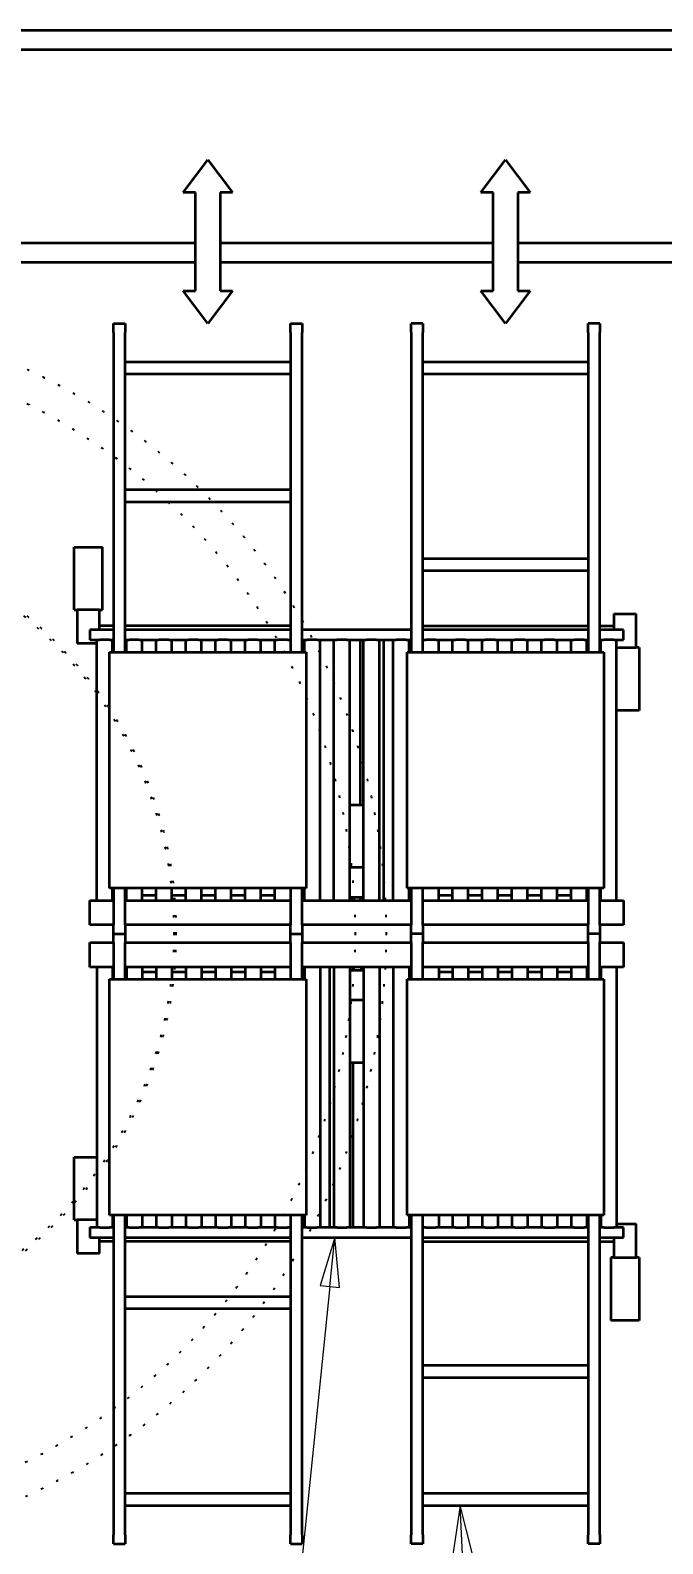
# Model space of a CAD drawing. Header units: millimetres. Extents: x 0 to 67800, y 0 to 42000.
# Drawn here: x 21768 to 24985, y 19207 to 26898 of the extents above; entities that cross this region are included whole.
import ezdxf

# ---------------------------------------------------------------- set-up
doc = ezdxf.new("R2010")
doc.units = ezdxf.units.MM
doc.header["$LTSCALE"] = 100
doc.linetypes.add('DOTTED', pattern=[0.0481, 0.0068, -0.0413])
for name, color, linetype, lineweight in [('Reference (ISO)', 7, 'DOTTED', 25), ('Symbol (ISO)', 7, 'Continuous', 18), ('Visible (ISO)', 7, 'Continuous', 35)]:
    doc.layers.add(name, color=color, linetype=linetype, lineweight=lineweight)
doc.styles.add('Label Text (ISO)', font='verdana.ttf')

# ---------------------------------------------------------------- blocks, each defined once
blk = doc.blocks.new('Balloon8')
at = {"layer": 'Symbol (ISO)'}
for p, q in [((239.552, 194.024), (239.171, 191.503)), ((239.67, 191.527), (239.552, 194.024)), ((240.17, 191.55), (239.552, 194.024)), ((239.171, 191.503), (240.17, 191.55)), ((239.67, 191.527), (241.549, 151.86))]:
    blk.add_line(p, q, dxfattribs=at)
at = {"layer": 'Symbol (ISO)', "flags": 128}
blk.add_lwpolyline([(240.17, 191.55), (239.552, 194.024), (239.171, 191.503), (240.17, 191.55)], dxfattribs=at)
at = {"layer": 'Symbol (ISO)'}
blk.add_circle((241.797, 146.631), 5.25, dxfattribs=at)
blk.add_solid([(240.17, 191.55), (239.552, 194.024), (239.171, 191.503), (240.17, 191.55)], dxfattribs=at)
at = {"layer": 'Symbol (ISO)', "insert": (241.797, 146.668), "char_height": 3.5, "attachment_point": 5, "style": 'Label Text (ISO)'}
blk.add_mtext('10', dxfattribs=at)
blk = doc.blocks.new('Balloon9')
at = {"layer": 'Symbol (ISO)'}
for p, q in [((233.172, 207.629), (232.421, 205.192)), ((232.919, 205.142), (233.172, 207.629)), ((233.416, 205.091), (233.172, 207.629)), ((232.919, 205.142), (227.482, 151.835)), ((232.421, 205.192), (233.416, 205.091))]:
    blk.add_line(p, q, dxfattribs=at)
at = {"layer": 'Symbol (ISO)', "flags": 128}
blk.add_lwpolyline([(233.416, 205.091), (233.172, 207.629), (232.421, 205.192), (233.416, 205.091)], dxfattribs=at)
at = {"layer": 'Symbol (ISO)'}
blk.add_circle((226.952, 146.631), 5.25, dxfattribs=at)
blk.add_solid([(233.416, 205.091), (233.172, 207.629), (232.421, 205.192), (233.416, 205.091)], dxfattribs=at)
at = {"layer": 'Symbol (ISO)', "insert": (226.952, 146.631), "char_height": 3.5, "attachment_point": 5, "style": 'Label Text (ISO)'}
blk.add_mtext('11', dxfattribs=at)

msp = doc.modelspace()

# ---------------------------------------------------------------- linework, layer by layer
at = {"layer": 'Reference (ISO)', "ltscale": 18.165257}
msp.add_circle((20421.39, 22312.87), 3156.69, dxfattribs=at)
at = {"layer": 'Reference (ISO)', "ltscale": 18.219997}
msp.add_circle((20421.39, 22312.87), 2998.83, dxfattribs=at)
at = {"layer": 'Reference (ISO)', "ltscale": 18.185495}
msp.add_circle((20421.39, 22312.87), 2088.25, dxfattribs=at)
at = {"layer": 'Reference (ISO)', "ltscale": 18.213535}
msp.add_circle((20421.39, 22312.87), 2077.52, dxfattribs=at)
at = {"layer": 'Visible (ISO)'}
for p, q in [((20673.89, 26898.27), (34636.99, 26898.27)), ((34636.99, 26798.27), (20677.89, 26798.27)), ((22546.39, 26074.04), (22671.39, 26240.71)), ((22671.39, 26240.71), (22796.39, 26074.04)), ((24060.79, 26074.04), (24185.79, 26240.71)), ((24185.79, 26240.71), (24310.79, 26074.04)), ((22608.89, 26074.04), (22546.39, 26074.04)), ((22608.89, 25574.04), (22608.89, 26074.04)), ((22733.89, 26074.04), (22733.89, 25574.04)), ((22796.39, 26074.04), (22733.89, 26074.04)), ((24123.29, 26074.04), (24060.79, 26074.04)), ((24123.29, 25574.04), (24123.29, 26074.04)), ((24248.29, 26074.04), (24248.29, 25574.04)), ((24310.79, 26074.04), (24248.29, 26074.04)), ((20673.89, 25818.27), (22608.89, 25818.27)), ((22733.89, 25818.27), (24123.29, 25818.27)), ((24248.29, 25818.27), (25623.29, 25818.27)), ((22608.89, 25718.27), (20673.89, 25718.27)), ((24123.29, 25718.27), (22733.89, 25718.27)), ((25623.29, 25718.27), (24248.29, 25718.27)), ((22546.39, 25574.04), (22608.89, 25574.04)), ((22671.39, 25407.37), (22546.39, 25574.04)), ((22796.39, 25574.04), (22671.39, 25407.37)), ((22733.89, 25574.04), (22796.39, 25574.04)), ((24060.79, 25574.04), (24123.29, 25574.04)), ((24185.79, 25407.37), (24060.79, 25574.04)), ((24310.79, 25574.04), (24185.79, 25407.37)), ((24248.29, 25574.04), (24310.79, 25574.04)), ((22191.39, 25362.87), (22191.39, 25407.37)), ((22191.39, 25407.37), (22251.39, 25407.37)), ((22251.39, 25407.37), (22251.39, 25362.87)), ((23091.39, 25362.87), (23091.39, 25407.37)), ((23091.39, 25407.37), (23151.39, 25407.37)), ((23151.39, 25407.37), (23151.39, 25362.87)), ((23705.79, 25362.87), (23705.79, 25407.37)), ((23765.79, 25407.37), (23705.79, 25407.37)), ((23765.79, 25407.37), (23765.79, 25362.87)), ((24605.79, 25362.87), (24605.79, 25407.37)), ((24665.79, 25407.37), (24605.79, 25407.37)), ((24665.79, 25407.37), (24665.79, 25362.87)), ((22191.39, 25362.87), (22191.39, 23738.38)), ((22251.39, 23738.38), (22251.39, 25362.87)), ((23091.39, 25362.87), (23091.39, 23738.38)), ((23151.39, 23738.38), (23151.39, 25362.87)), ((23705.79, 25362.87), (23705.79, 23738.38)), ((23765.79, 23738.38), (23765.79, 25362.87)), ((24605.79, 25362.87), (24605.79, 23738.38)), ((24665.79, 23738.38), (24665.79, 25362.87)), ((23091.39, 25212.37), (22251.39, 25212.37)), ((22251.39, 25152.37), (23091.39, 25152.37)), ((24605.79, 25212.37), (23765.79, 25212.37)), ((23765.79, 25152.37), (24605.79, 25152.37)), ((23091.39, 24562.37), (22251.39, 24562.37)), ((22251.39, 24502.37), (23091.39, 24502.37)), ((21991.39, 24272.37), (22136.39, 24272.37)), ((21991.39, 23953.37), (21991.39, 24272.37)), ((22136.39, 23953.37), (22136.39, 24272.37)), ((24605.79, 24212.37), (23765.79, 24212.37)), ((23765.79, 24152.37), (24605.79, 24152.37)), ((21991.39, 23953.37), (22006.39, 23953.37)), ((22121.39, 23953.37), (22006.39, 23953.37)), ((22006.39, 23953.37), (22006.39, 23782.37)), ((22121.39, 23953.37), (22136.39, 23953.37)), ((22121.39, 23851.87), (22121.39, 23953.37)), ((24735.79, 23932.37), (24735.79, 23851.87)), ((24735.79, 23932.37), (24850.79, 23932.37)), ((24850.79, 23761.37), (24850.79, 23932.37)), ((22191.39, 23851.87), (22071.39, 23851.87)), ((22071.39, 23851.87), (22071.39, 23799.87)), ((22191.39, 23872.37), (22121.39, 23872.37)), ((23091.39, 23872.37), (22251.39, 23872.37)), ((23091.39, 23851.87), (22251.39, 23851.87)), ((23705.79, 23851.87), (23151.39, 23851.87)), ((23765.79, 23872.37), (24605.79, 23872.37)), ((24605.79, 23851.87), (23765.79, 23851.87)), ((24665.79, 23872.37), (24735.79, 23872.37)), ((24785.79, 23851.87), (24665.79, 23851.87)), ((24785.79, 23799.87), (24785.79, 23851.87)), ((22106.79, 23782.37), (22006.39, 23782.37)), ((22071.39, 23799.87), (22121.51, 23799.87)), ((22106.79, 22476.87), (22106.79, 23799.87)), ((22172.06, 23799.87), (22121.51, 23799.87)), ((22172.06, 23799.87), (22191.39, 23799.87)), ((22186.79, 23738.38), (22186.79, 23799.87)), ((22251.39, 23799.87), (22272.31, 23799.87)), ((22257.59, 23738.38), (22257.59, 23799.87)), ((22322.86, 23799.87), (22272.31, 23799.87)), ((22322.86, 23799.87), (22423.11, 23799.87)), ((22337.59, 23738.38), (22337.59, 23799.87)), ((22408.39, 23738.38), (22408.39, 23799.87)), ((22473.66, 23799.87), (22423.11, 23799.87)), ((22473.66, 23799.87), (22573.91, 23799.87)), ((22488.39, 23738.38), (22488.39, 23799.87)), ((22559.19, 23738.38), (22559.19, 23799.87)), ((22624.46, 23799.87), (22573.91, 23799.87)), ((22624.46, 23799.87), (22724.71, 23799.87)), ((22639.19, 23738.38), (22639.19, 23799.87)), ((22709.99, 23738.38), (22709.99, 23799.87)), ((22775.26, 23799.87), (22724.71, 23799.87)), ((22775.26, 23799.87), (22875.51, 23799.87)), ((22789.99, 23738.38), (22789.99, 23799.87)), ((22860.79, 23738.38), (22860.79, 23799.87)), ((22926.06, 23799.87), (22875.51, 23799.87)), ((22926.06, 23799.87), (23026.31, 23799.87)), ((22940.79, 23738.38), (22940.79, 23799.87)), ((23011.59, 23738.38), (23011.59, 23799.87)), ((23076.86, 23799.87), (23026.31, 23799.87)), ((23076.86, 23799.87), (23091.39, 23799.87)), ((23151.39, 23799.87), (23177.11, 23799.87)), ((23162.39, 23738.38), (23162.39, 23799.87)), ((23227.66, 23799.87), (23177.11, 23799.87)), ((23227.66, 23799.87), (23327.91, 23799.87)), ((23242.39, 22476.87), (23242.39, 23799.87)), ((23313.19, 22476.87), (23313.19, 23799.87)), ((23378.46, 23799.87), (23327.91, 23799.87)), ((23378.46, 23799.87), (23478.71, 23799.87)), ((23393.19, 22476.87), (23393.19, 23799.87)), ((23445.79, 23799.87), (23445.79, 22962.87)), ((23463.99, 22476.87), (23463.99, 23799.87)), ((23529.26, 23799.87), (23478.71, 23799.87)), ((23529.26, 23799.87), (23629.51, 23799.87)), ((23543.99, 22476.87), (23543.99, 23799.87)), ((23565.79, 23799.87), (23565.79, 22476.87)), ((23614.79, 22476.87), (23614.79, 23799.87)), ((23680.06, 23799.87), (23629.51, 23799.87)), ((23680.06, 23799.87), (23705.79, 23799.87)), ((23694.79, 23738.38), (23694.79, 23799.87)), ((23765.79, 23799.87), (23780.31, 23799.87)), ((23830.86, 23799.87), (23780.31, 23799.87)), ((23830.86, 23799.87), (23931.11, 23799.87)), ((23845.59, 23738.38), (23845.59, 23799.87)), ((23916.39, 23738.38), (23916.39, 23799.87)), ((23981.66, 23799.87), (23931.11, 23799.87)), ((23981.66, 23799.87), (24081.91, 23799.87)), ((23996.39, 23738.38), (23996.39, 23799.87)), ((24067.19, 23738.38), (24067.19, 23799.87)), ((24132.46, 23799.87), (24081.91, 23799.87)), ((24132.46, 23799.87), (24232.71, 23799.87)), ((24147.19, 23738.38), (24147.19, 23799.87)), ((24217.99, 23738.38), (24217.99, 23799.87)), ((24283.26, 23799.87), (24232.71, 23799.87)), ((24283.26, 23799.87), (24383.51, 23799.87)), ((24297.99, 23738.38), (24297.99, 23799.87)), ((24368.79, 23738.38), (24368.79, 23799.87)), ((24434.06, 23799.87), (24383.51, 23799.87)), ((24434.06, 23799.87), (24534.31, 23799.87)), ((24448.79, 23738.38), (24448.79, 23799.87)), ((24519.59, 23738.38), (24519.59, 23799.87)), ((24584.86, 23799.87), (24534.31, 23799.87)), ((24584.86, 23799.87), (24605.79, 23799.87)), ((24599.59, 23738.38), (24599.59, 23799.87)), ((24665.79, 23799.87), (24685.11, 23799.87)), ((24670.39, 23738.38), (24670.39, 23799.87)), ((24735.66, 23799.87), (24685.11, 23799.87)), ((24735.66, 23799.87), (24785.79, 23799.87)), ((24750.39, 22476.87), (24750.39, 23799.87)), ((22171.39, 23738.38), (23171.39, 23738.38)), ((22171.39, 22538.37), (22171.39, 23738.38)), ((23171.39, 23738.38), (23171.39, 22538.37)), ((23685.79, 23738.38), (24685.79, 23738.38)), ((23685.79, 22538.37), (23685.79, 23738.38)), ((24685.79, 23738.38), (24685.79, 22538.37)), ((24750.39, 23761.37), (24850.79, 23761.37)), ((24865.79, 23761.37), (24850.79, 23761.37)), ((24865.79, 23761.37), (24865.79, 23442.37)), ((24865.79, 23442.37), (24750.39, 23442.37)), ((23393.19, 22962.87), (23463.99, 22962.87)), ((23463.99, 22643.87), (23393.19, 22643.87)), ((23171.39, 22538.37), (22171.39, 22538.37)), ((22186.79, 22476.87), (22186.79, 22538.37)), ((22191.39, 22538.37), (22191.39, 22351.87)), ((22251.39, 22351.87), (22251.39, 22538.37)), ((22257.59, 22476.87), (22257.59, 22538.37)), ((22337.59, 22476.87), (22337.59, 22538.37)), ((22408.39, 22476.87), (22408.39, 22538.37)), ((22488.39, 22476.87), (22488.39, 22538.37)), ((22559.19, 22476.87), (22559.19, 22538.37)), ((22639.19, 22476.87), (22639.19, 22538.37)), ((22709.99, 22476.87), (22709.99, 22538.37)), ((22789.99, 22476.87), (22789.99, 22538.37)), ((22860.79, 22476.87), (22860.79, 22538.37)), ((22940.79, 22476.87), (22940.79, 22538.37)), ((23011.59, 22476.87), (23011.59, 22538.37)), ((23091.39, 22538.37), (23091.39, 22351.87)), ((23151.39, 22351.87), (23151.39, 22538.37)), ((23162.39, 22476.87), (23162.39, 22538.37)), ((24685.79, 22538.37), (23685.79, 22538.37)), ((23694.79, 22476.87), (23694.79, 22538.37)), ((23705.79, 22538.37), (23705.79, 22351.87)), ((23765.79, 22351.87), (23765.79, 22538.37)), ((23845.59, 22476.87), (23845.59, 22538.37)), ((23916.39, 22476.87), (23916.39, 22538.37)), ((23996.39, 22476.87), (23996.39, 22538.37)), ((24067.19, 22476.87), (24067.19, 22538.37)), ((24147.19, 22476.87), (24147.19, 22538.37)), ((24217.99, 22476.87), (24217.99, 22538.37)), ((24297.99, 22476.87), (24297.99, 22538.37)), ((24368.79, 22476.87), (24368.79, 22538.37)), ((24448.79, 22476.87), (24448.79, 22538.37)), ((24519.59, 22476.87), (24519.59, 22538.37)), ((24599.59, 22476.87), (24599.59, 22538.37)), ((24605.79, 22538.37), (24605.79, 22351.87)), ((24665.79, 22351.87), (24665.79, 22538.37)), ((24670.39, 22476.87), (24670.39, 22538.37)), ((22071.39, 22476.87), (22191.39, 22476.87)), ((22071.39, 22351.87), (22071.39, 22476.87)), ((22251.39, 22502.37), (22257.59, 22502.37)), ((22251.39, 22476.87), (23091.39, 22476.87)), ((22337.59, 22502.37), (22408.39, 22502.37)), ((22488.39, 22502.37), (22559.19, 22502.37)), ((22639.19, 22502.37), (22709.99, 22502.37)), ((22789.99, 22502.37), (22860.79, 22502.37)), ((22940.79, 22502.37), (23011.59, 22502.37)), ((23151.39, 22476.87), (23705.79, 22476.87)), ((23463.99, 22491.87), (23393.19, 22491.87)), ((23403.29, 22491.87), (23403.29, 22476.87)), ((23445.79, 22491.87), (23445.79, 22476.87)), ((23765.79, 22476.87), (24605.79, 22476.87)), ((23845.59, 22502.37), (23916.39, 22502.37)), ((23996.39, 22502.37), (24067.19, 22502.37)), ((24147.19, 22502.37), (24217.99, 22502.37)), ((24297.99, 22502.37), (24368.79, 22502.37)), ((24448.79, 22502.37), (24519.59, 22502.37)), ((24599.59, 22502.37), (24605.79, 22502.37)), ((24665.79, 22476.87), (24785.79, 22476.87)), ((24785.79, 22476.87), (24785.79, 22351.87)), ((22191.39, 22351.87), (22071.39, 22351.87)), ((22191.39, 22307.37), (22191.39, 22351.87)), ((22191.39, 22262.87), (22191.39, 22307.37)), ((22191.39, 22307.37), (22251.39, 22307.37)), ((22191.39, 22307.37), (22251.39, 22307.37)), ((22251.39, 22351.87), (22251.39, 22307.37)), ((23091.39, 22351.87), (22251.39, 22351.87)), ((22251.39, 22307.37), (22251.39, 22262.87)), ((23091.39, 22307.37), (23091.39, 22351.87)), ((23091.39, 22262.87), (23091.39, 22307.37)), ((23091.39, 22307.37), (23151.39, 22307.37)), ((23091.39, 22307.37), (23151.39, 22307.37)), ((23151.39, 22351.87), (23151.39, 22307.37)), ((23705.79, 22351.87), (23151.39, 22351.87)), ((23151.39, 22307.37), (23151.39, 22262.87)), ((23705.79, 22307.37), (23705.79, 22351.87)), ((23705.79, 22262.87), (23705.79, 22307.37)), ((23765.79, 22307.37), (23705.79, 22307.37)), ((23765.79, 22307.37), (23705.79, 22307.37)), ((23765.79, 22351.87), (23765.79, 22307.37)), ((24605.79, 22351.87), (23765.79, 22351.87)), ((23765.79, 22307.37), (23765.79, 22262.87)), ((24605.79, 22307.37), (24605.79, 22351.87)), ((24605.79, 22262.87), (24605.79, 22307.37)), ((24665.79, 22307.37), (24605.79, 22307.37)), ((24665.79, 22307.37), (24605.79, 22307.37)), ((24665.79, 22351.87), (24665.79, 22307.37)), ((24785.79, 22351.87), (24665.79, 22351.87)), ((24665.79, 22307.37), (24665.79, 22262.87)), ((22071.39, 22262.87), (22191.39, 22262.87)), ((22071.39, 22137.87), (22071.39, 22262.87)), ((22191.39, 22262.87), (22191.39, 22076.38)), ((22251.39, 22076.38), (22251.39, 22262.87)), ((22251.39, 22262.87), (23091.39, 22262.87)), ((23091.39, 22262.87), (23091.39, 22076.38)), ((23151.39, 22076.38), (23151.39, 22262.87)), ((23151.39, 22262.87), (23705.79, 22262.87)), ((23705.79, 22262.87), (23705.79, 22076.38)), ((23765.79, 22076.38), (23765.79, 22262.87)), ((23765.79, 22262.87), (24605.79, 22262.87)), ((24605.79, 22262.87), (24605.79, 22076.38)), ((24665.79, 22076.38), (24665.79, 22262.87)), ((24665.79, 22262.87), (24785.79, 22262.87)), ((24785.79, 22262.87), (24785.79, 22137.87)), ((22191.39, 22137.87), (22071.39, 22137.87)), ((22106.79, 22137.87), (22106.79, 20814.87)), ((22171.39, 20876.37), (22171.39, 22076.38)), ((22171.39, 22076.38), (23171.39, 22076.38)), ((22186.79, 22137.87), (22186.79, 22076.38)), ((23091.39, 22137.87), (22251.39, 22137.87)), ((22257.59, 22112.37), (22251.39, 22112.37)), ((22257.59, 22137.87), (22257.59, 22076.38)), ((22337.59, 22137.87), (22337.59, 22076.38)), ((22408.39, 22112.37), (22337.59, 22112.37)), ((22408.39, 22137.87), (22408.39, 22076.38)), ((22488.39, 22137.87), (22488.39, 22076.38)), ((22559.19, 22112.37), (22488.39, 22112.37)), ((22559.19, 22137.87), (22559.19, 22076.38)), ((22639.19, 22137.87), (22639.19, 22076.38)), ((22709.99, 22112.37), (22639.19, 22112.37)), ((22709.99, 22137.87), (22709.99, 22076.38)), ((22789.99, 22137.87), (22789.99, 22076.38)), ((22860.79, 22112.37), (22789.99, 22112.37)), ((22860.79, 22137.87), (22860.79, 22076.38)), ((22940.79, 22137.87), (22940.79, 22076.38)), ((23011.59, 22112.37), (22940.79, 22112.37)), ((23011.59, 22137.87), (23011.59, 22076.38)), ((23705.79, 22137.87), (23151.39, 22137.87)), ((23162.39, 22137.87), (23162.39, 22076.38)), ((23171.39, 22076.38), (23171.39, 20876.37)), ((23242.39, 22137.87), (23242.39, 20814.87)), ((23291.39, 20814.87), (23291.39, 22137.87)), ((23313.19, 22137.87), (23313.19, 20814.87)), ((23393.19, 22137.87), (23393.19, 20814.87)), ((23393.19, 22122.87), (23463.99, 22122.87)), ((23411.39, 22122.87), (23411.39, 22137.87)), ((23453.89, 22122.87), (23453.89, 22137.87)), ((23463.99, 22137.87), (23463.99, 20814.87)), ((23543.99, 22137.87), (23543.99, 20814.87)), ((23614.79, 22137.87), (23614.79, 20814.87)), ((23685.79, 20876.37), (23685.79, 22076.38)), ((23685.79, 22076.38), (24685.79, 22076.38)), ((23694.79, 22137.87), (23694.79, 22076.38)), ((24605.79, 22137.87), (23765.79, 22137.87)), ((23845.59, 22137.87), (23845.59, 22076.38)), ((23916.39, 22112.37), (23845.59, 22112.37)), ((23916.39, 22137.87), (23916.39, 22076.38)), ((23996.39, 22137.87), (23996.39, 22076.38)), ((24067.19, 22112.37), (23996.39, 22112.37)), ((24067.19, 22137.87), (24067.19, 22076.38)), ((24147.19, 22137.87), (24147.19, 22076.38)), ((24217.99, 22112.37), (24147.19, 22112.37)), ((24217.99, 22137.87), (24217.99, 22076.38)), ((24297.99, 22137.87), (24297.99, 22076.38)), ((24368.79, 22112.37), (24297.99, 22112.37)), ((24368.79, 22137.87), (24368.79, 22076.38)), ((24448.79, 22137.87), (24448.79, 22076.38)), ((24519.59, 22112.37), (24448.79, 22112.37)), ((24519.59, 22137.87), (24519.59, 22076.38)), ((24599.59, 22137.87), (24599.59, 22076.38)), ((24605.79, 22112.37), (24599.59, 22112.37)), ((24785.79, 22137.87), (24665.79, 22137.87)), ((24670.39, 22137.87), (24670.39, 22076.38)), ((24685.79, 22076.38), (24685.79, 20876.37)), ((24750.39, 22137.87), (24750.39, 20814.87)), ((23393.19, 21970.87), (23463.99, 21970.87)), ((23463.99, 21651.87), (23393.19, 21651.87)), ((23411.39, 20814.87), (23411.39, 21651.87)), ((21991.39, 21172.37), (22106.79, 21172.37)), ((21991.39, 20853.37), (21991.39, 21172.37)), ((21991.39, 20853.37), (22006.39, 20853.37)), ((22106.79, 20853.37), (22006.39, 20853.37)), ((22006.39, 20853.37), (22006.39, 20682.37)), ((23171.39, 20876.37), (22171.39, 20876.37)), ((22186.79, 20876.37), (22186.79, 20814.87)), ((22191.39, 20876.37), (22191.39, 19251.87)), ((22251.39, 19251.87), (22251.39, 20876.37)), ((22257.59, 20876.37), (22257.59, 20814.87)), ((22337.59, 20876.37), (22337.59, 20814.87)), ((22408.39, 20876.37), (22408.39, 20814.87)), ((22488.39, 20876.37), (22488.39, 20814.87)), ((22559.19, 20876.37), (22559.19, 20814.87)), ((22639.19, 20876.37), (22639.19, 20814.87)), ((22709.99, 20876.37), (22709.99, 20814.87)), ((22789.99, 20876.37), (22789.99, 20814.87)), ((22860.79, 20876.37), (22860.79, 20814.87)), ((22940.79, 20876.37), (22940.79, 20814.87)), ((23011.59, 20876.37), (23011.59, 20814.87)), ((23091.39, 20876.37), (23091.39, 19251.87)), ((23151.39, 19251.87), (23151.39, 20876.37)), ((23162.39, 20876.37), (23162.39, 20814.87)), ((24685.79, 20876.37), (23685.79, 20876.37)), ((23694.79, 20876.37), (23694.79, 20814.87)), ((23705.79, 20876.37), (23705.79, 19251.87)), ((23765.79, 19251.87), (23765.79, 20876.37)), ((23845.59, 20876.37), (23845.59, 20814.87)), ((23916.39, 20876.37), (23916.39, 20814.87)), ((23996.39, 20876.37), (23996.39, 20814.87)), ((24067.19, 20876.37), (24067.19, 20814.87)), ((24147.19, 20876.37), (24147.19, 20814.87)), ((24217.99, 20876.37), (24217.99, 20814.87)), ((24297.99, 20876.37), (24297.99, 20814.87)), ((24368.79, 20876.37), (24368.79, 20814.87)), ((24448.79, 20876.37), (24448.79, 20814.87)), ((24519.59, 20876.37), (24519.59, 20814.87)), ((24599.59, 20876.37), (24599.59, 20814.87)), ((24605.79, 20876.37), (24605.79, 19251.87)), ((24665.79, 19251.87), (24665.79, 20876.37)), ((24670.39, 20876.37), (24670.39, 20814.87)), ((22121.51, 20814.87), (22071.39, 20814.87)), ((22071.39, 20814.87), (22071.39, 20762.87)), ((22121.51, 20814.87), (22172.06, 20814.87)), ((22191.39, 20814.87), (22172.06, 20814.87)), ((22272.31, 20814.87), (22251.39, 20814.87)), ((22272.31, 20814.87), (22322.86, 20814.87)), ((22423.11, 20814.87), (22322.86, 20814.87)), ((22423.11, 20814.87), (22473.66, 20814.87)), ((22573.91, 20814.87), (22473.66, 20814.87)), ((22573.91, 20814.87), (22624.46, 20814.87)), ((22724.71, 20814.87), (22624.46, 20814.87)), ((22724.71, 20814.87), (22775.26, 20814.87)), ((22875.51, 20814.87), (22775.26, 20814.87)), ((22875.51, 20814.87), (22926.06, 20814.87)), ((23026.31, 20814.87), (22926.06, 20814.87)), ((23026.31, 20814.87), (23076.86, 20814.87)), ((23091.39, 20814.87), (23076.86, 20814.87)), ((23177.11, 20814.87), (23151.39, 20814.87)), ((23177.11, 20814.87), (23227.66, 20814.87)), ((23327.91, 20814.87), (23227.66, 20814.87)), ((23327.91, 20814.87), (23378.46, 20814.87)), ((23478.71, 20814.87), (23378.46, 20814.87)), ((23478.71, 20814.87), (23529.26, 20814.87)), ((23629.51, 20814.87), (23529.26, 20814.87)), ((23629.51, 20814.87), (23680.06, 20814.87)), ((23705.79, 20814.87), (23680.06, 20814.87)), ((23780.31, 20814.87), (23765.79, 20814.87)), ((23780.31, 20814.87), (23830.86, 20814.87)), ((23931.11, 20814.87), (23830.86, 20814.87)), ((23931.11, 20814.87), (23981.66, 20814.87)), ((24081.91, 20814.87), (23981.66, 20814.87)), ((24081.91, 20814.87), (24132.46, 20814.87)), ((24232.71, 20814.87), (24132.46, 20814.87)), ((24232.71, 20814.87), (24283.26, 20814.87)), ((24383.51, 20814.87), (24283.26, 20814.87)), ((24383.51, 20814.87), (24434.06, 20814.87)), ((24534.31, 20814.87), (24434.06, 20814.87)), ((24534.31, 20814.87), (24584.86, 20814.87)), ((24605.79, 20814.87), (24584.86, 20814.87)), ((24685.11, 20814.87), (24665.79, 20814.87)), ((24685.11, 20814.87), (24735.66, 20814.87)), ((24785.79, 20814.87), (24735.66, 20814.87)), ((24750.39, 20832.37), (24850.79, 20832.37)), ((24785.79, 20762.87), (24785.79, 20814.87)), ((24850.79, 20661.37), (24850.79, 20832.37)), ((22071.39, 20762.87), (22191.39, 20762.87)), ((22121.39, 20682.37), (22121.39, 20762.87)), ((22191.39, 20742.37), (22121.39, 20742.37)), ((22251.39, 20762.87), (23091.39, 20762.87)), ((23091.39, 20742.37), (22251.39, 20742.37)), ((23151.39, 20762.87), (23705.79, 20762.87)), ((23765.79, 20762.87), (24605.79, 20762.87)), ((23765.79, 20742.37), (24605.79, 20742.37)), ((24665.79, 20762.87), (24785.79, 20762.87)), ((24665.79, 20742.37), (24735.79, 20742.37)), ((24735.79, 20762.87), (24735.79, 20661.37)), ((22121.39, 20682.37), (22006.39, 20682.37)), ((24735.79, 20661.37), (24720.79, 20661.37)), ((24720.79, 20661.37), (24720.79, 20342.37)), ((24735.79, 20661.37), (24850.79, 20661.37)), ((24865.79, 20661.37), (24850.79, 20661.37)), ((24865.79, 20661.37), (24865.79, 20342.37)), ((23091.39, 20462.37), (22251.39, 20462.37)), ((22251.39, 20402.37), (23091.39, 20402.37)), ((24865.79, 20342.37), (24720.79, 20342.37)), ((24605.79, 20112.37), (23765.79, 20112.37)), ((23765.79, 20052.37), (24605.79, 20052.37)), ((23091.39, 19462.37), (22251.39, 19462.37)), ((24605.79, 19462.37), (23765.79, 19462.37)), ((22251.39, 19402.37), (23091.39, 19402.37)), ((23765.79, 19402.37), (24605.79, 19402.37)), ((22191.39, 19207.37), (22191.39, 19251.87)), ((22251.39, 19251.87), (22251.39, 19207.37)), ((23091.39, 19207.37), (23091.39, 19251.87)), ((23151.39, 19251.87), (23151.39, 19207.37)), ((23705.79, 19207.37), (23705.79, 19251.87)), ((23765.79, 19251.87), (23765.79, 19207.37)), ((24605.79, 19207.37), (24605.79, 19251.87)), ((24665.79, 19251.87), (24665.79, 19207.37)), ((22191.39, 19207.37), (22251.39, 19207.37)), ((23091.39, 19207.37), (23151.39, 19207.37)), ((23765.79, 19207.37), (23705.79, 19207.37)), ((24665.79, 19207.37), (24605.79, 19207.37))]:
    msp.add_line(p, q, dxfattribs=at)

# ---------------------------------------------------------------- block references
at = {"layer": 'Symbol (ISO)', "xscale": 100, "yscale": 100, "zscale": 100}
for name in ['Balloon9', 'Balloon8']:
    msp.add_blockref(name, (0, 0), dxfattribs=at)

doc.saveas('drawing.dxf')
